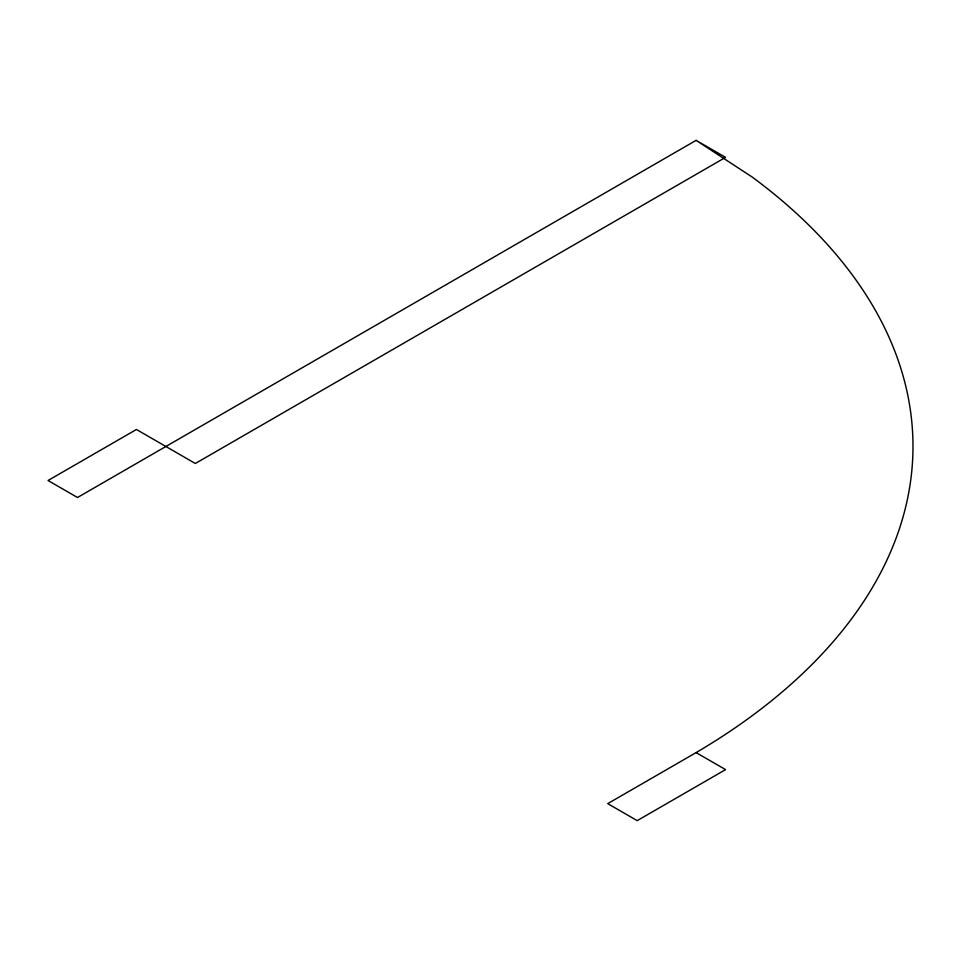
<?xml version="1.0" encoding="UTF-8"?>
<svg xmlns="http://www.w3.org/2000/svg" width="961" height="961" viewBox="0 0 961 961"><rect width="100%" height="100%" fill="white"/><g stroke="black" fill="none" stroke-linecap="round" stroke-linejoin="round"><path stroke-width="1.44" d="M696.112 140.354L77.505 497.51L48.05 480.5L136.426 429.483L195.335 463.49L725.567 157.364L696.112 140.354L752.295 177.124A757.088 437.099 0 0 1 696.112 752.607L607.736 803.636L637.191 820.646L725.567 769.617L696.112 752.607"/></g></svg>
